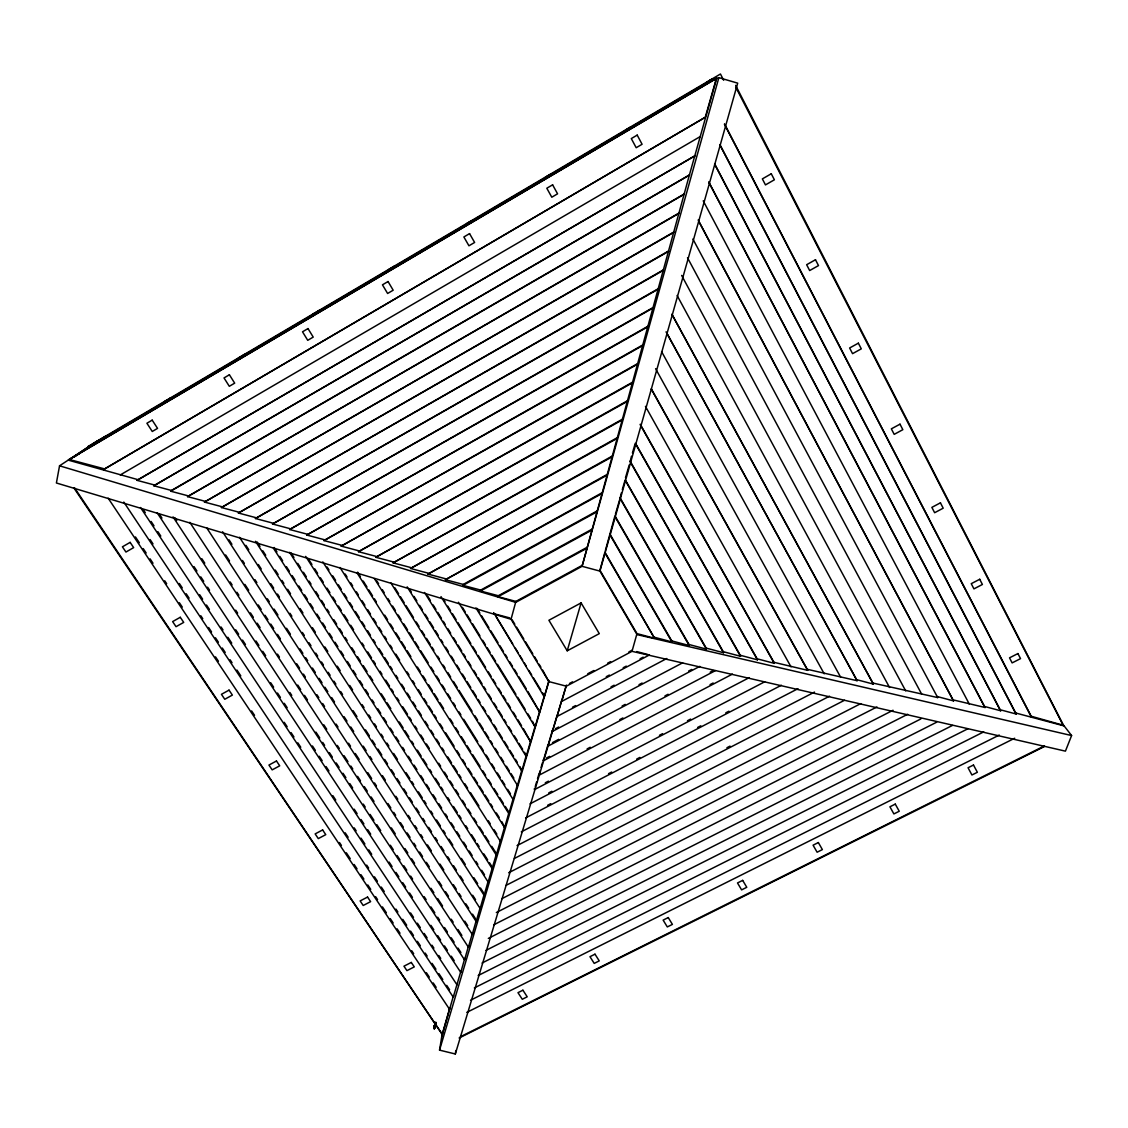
<?xml version="1.0" encoding="UTF-8"?>
<svg xmlns="http://www.w3.org/2000/svg" width="1128" height="1128" viewBox="0 0 1128 1128"><rect width="100%" height="100%" fill="white"/><g stroke="black" fill="none" stroke-linecap="round" stroke-linejoin="round"><path stroke-width="1.5" d="M735.653 85.375L1063.267 724.81L1071.6 735.555L1065.424 751.149L632.004 651.335L566.369 686.191L548.871 681.594L511.054 619.272L56.4 482.995L59.544 465.808L515.736 602.366L582.062 566.312L689.405 174.939L153.845 485.759L171.484 490.469L684.146 194.044M666.789 658.512L556.992 716.52L557.063 715.378L552.367 731.452L682.623 662.827M552.367 731.452L552.438 730.281L547.799 746.228L699.783 666.366M435.732 1022.377L434.012 1027.27L435.76 1022.264L435.281 1023.279M547.799 746.228L547.884 745.044L543.273 760.864L715.434 670.624M542.667 670.131L548.871 681.594L439.539 1050.126L455.317 1053.989L566.425 685.091L561.659 701.433L649.446 654.931M543.273 760.864L543.358 759.652M732.41 674.121L538.789 775.345L538.888 774.118L537.52 778.785M534.461 788.43L534.348 789.685L749.288 677.604M475.945 607.921L539.663 711.994L527.96 691.563M458.461 602.253L535.123 726.954L532.472 721.3M441.006 596.613L530.639 741.773L523.378 728.646M407.152 586.856L521.799 770.96L520.064 766.744M434.759 1027.862L434.209 1028.821L435.662 1024.675M390.767 582.753L517.442 785.328L517.583 784.087L513.127 799.555L374.411 578.622M513.127 799.555L513.282 798.286L508.855 813.64L357.167 573.052M435.746 1024.435L435.619 1023.533M508.855 813.64L509.01 812.357L505.274 806.435M339.965 567.469L504.639 827.6L501.974 821.833M322.805 561.913L500.451 841.403L500.62 840.078L496.306 855.08L305.688 556.386M496.306 855.08L496.475 853.741L491.752 846.324M435.577 1024.774L435.887 1023.251M492.386 867.263L492.203 868.63L289.558 552.325M273.469 548.293L488.142 882.04L488.325 880.658L484.109 895.322L255.506 541.299M484.109 895.322L484.307 893.926L480.133 908.477L239.503 537.28M480.133 908.477L480.331 907.053L476.185 921.505L222.583 531.796M434.632 1024.971L434.181 1026.734M476.185 921.505L476.383 920.067L472.265 934.407L206.664 527.791M472.265 934.407L472.477 932.969L468.402 947.196L189.814 522.32M455.317 1053.989L455.811 1050.577M468.402 947.196L468.613 945.729L464.553 959.857L173.021 516.892M464.553 959.857L464.778 958.377L460.76 972.392L157.215 512.916M433.97 1027.058L434.379 1027.566M460.76 972.392L460.985 970.912L453.259 997.138L123.812 502.073M457.221 983.32L456.995 984.829L140.506 507.501M453.259 997.138L453.498 995.615L441.767 1036.533M582.09 565.424L515.891 601.407L511.054 619.272L511.21 618.285M439.539 1050.126L442.021 1034.968L449.818 1007.797L449.564 1009.334L108.147 498.153M515.891 601.407L498.111 596.684L498.294 595.739L587.053 547.334M548.955 680.494L544.246 696.864L493.669 612.617M434.83 1026.099L434.266 1028.736M434.675 1028.003L434.252 1028.68L434.689 1027.89M498.294 595.739L480.514 591.001L480.725 590.085L592.045 529.187M480.725 590.085L462.959 585.347L463.199 584.431L597.036 510.998M599.927 570.218L636.982 633.612L654.55 638.279L604.918 552.142L599.927 570.218L599.941 571.106L737.698 83.148L718.874 77.649L582.062 566.312L599.941 571.106L637.066 634.613L1071.6 735.555M696.385 89.549L711.232 80.032L89.408 446.251L83.994 450.551M705.254 117.284L103.55 469.558L705.254 117.284L716.393 78.424L69.231 459.477L716.393 78.424M716.647 78.34L689.405 174.939M488.142 882.04L496.475 853.741M500.451 841.403L504.794 826.288M504.639 827.6L509.01 812.357M517.442 785.328L521.926 769.733M521.799 770.96L526.325 755.238L524.478 752.263M530.752 740.588L526.198 756.437L424.523 592.482M530.639 741.773L535.236 725.798M535.123 726.954L539.762 710.851M539.663 711.994L544.331 695.75L542.526 692.789M567.215 650.8L581.103 602.888L599.292 633.64L567.215 650.8L548.899 620.259L581.103 602.888M535.264 786.568L536.618 781.901M625.885 480.895L723.26 651.688L740.518 656.284L630.157 461.733L631.483 456.22M632.427 452.991L635.247 443.332L757.438 659.824L740.236 655.255L630.087 461.042M538.789 775.345L540.157 770.635M541.073 767.505L542.441 762.796M625.49 477.764L629.227 464.933M605.369 550.563L614.943 515.849L689.025 644.511L706.41 649.136L620.033 498.393L621.373 492.851M622.303 489.651L625.081 480.091L723.513 652.717L706.184 648.106L619.977 497.631M615.409 514.269L619.568 499.972M556.992 716.52L561.716 700.305M463.199 584.431L445.433 579.707L602.056 492.767M445.729 578.805L427.963 574.081L607.076 474.479M735.851 87.293L1062.858 724.698M428.287 573.193L410.536 568.456L612.123 456.135M410.888 567.581L393.136 562.858L617.171 437.749M393.531 561.998L375.793 557.274L622.247 419.306M434.449 1027.396L434.351 1028.214M376.216 556.414L358.478 551.691L627.323 400.821M434.407 1026.424L434.266 1025.634M358.93 550.845L341.206 546.121L632.427 382.279M341.699 545.289L323.976 540.58L637.531 363.681M324.497 539.748L306.788 535.039L642.65 345.041M550.704 174.177L545.374 177.209M307.338 534.221L289.642 529.511L647.796 326.344M290.22 528.708L272.525 523.998L652.943 307.606M273.145 523.209L255.45 518.499L658.103 288.81M256.098 517.724L238.417 513.014L663.292 269.959M239.108 512.239L221.426 507.529L668.481 251.065M222.145 506.782L204.478 502.073L673.698 232.114M205.211 501.325L187.558 496.616L678.915 213.107M188.334 495.897L170.68 491.188L171.484 490.469M471.856 220.623L466.893 223.429M137.038 480.345L694.876 155.847L137.038 480.345L154.677 485.054M137.912 479.654L68.23 460.125M394.377 266.25L395.068 265.729L389.075 269.38L389.78 268.845M318.237 311.102L319.196 310.426L313.02 314.176L313.993 313.485M239.488 357.364L238.276 358.196L244.607 354.361L243.408 355.179M169.834 398.508L171.273 397.549L164.801 401.483L166.253 400.51M59.544 465.808L97.586 440.893M69.668 459.589L89.408 446.251M97.502 441.118L99.179 440.019M105.567 436.198L92.552 444.037M73.912 457.178L79.679 453.385M87.913 446.575L720.454 74.011L723.668 80.271M121.598 428.02L126.153 425.341M646.33 119.032L649.361 117.242M652.407 115.451L672.119 103.847M675.15 102.056L679.705 99.377M682.736 97.6L685.768 95.809M688.799 94.019L693.353 91.34M120.273 474.944L700.178 136.601M153.845 485.759L689.603 175.052M170.68 491.188L684.343 194.199M187.558 496.616L679.098 213.305M204.478 502.073L673.853 232.34M221.426 507.529L668.636 251.332M238.417 513.014L663.433 270.269M255.45 518.499L658.244 289.149M272.525 523.998L653.07 307.986M289.642 529.511L647.909 326.767M306.788 535.039L642.763 345.506M323.976 540.58L637.616 364.175M341.206 546.121L632.498 382.801M358.478 551.691L627.394 401.385M375.793 557.274L622.303 419.912M393.136 562.858L617.227 438.383M410.536 568.456L612.166 456.812M427.963 574.081L607.118 475.184M445.433 579.707L602.07 493.514M462.959 585.347L597.05 511.788M480.514 591.001L592.045 530.005M498.111 596.684L587.053 548.194M569.471 683.469L572.516 681.848M587.744 673.754L593.85 670.525M607.555 663.236L610.601 661.614M628.888 651.913L631.934 650.292L632.004 651.335L636.982 633.612M606.286 676.687L609.36 675.066M623.206 667.734L626.28 666.112M640.112 658.78L643.186 657.145M572.488 707.214L575.576 705.592M611.08 686.825L614.168 685.204M555.54 728.66L558.628 727.024M639.026 684.654L642.114 683.032M552.523 742.605L558.698 739.348M622.106 706.029L625.194 704.394M688.602 671.075L691.69 669.454M546.474 758.016L549.604 756.38M619.765 719.593L622.882 717.958M664.984 695.891L668.1 694.256M710.203 672.175L713.319 670.54M587.124 748.893L590.24 747.272M710.048 684.611L713.15 682.99M545.317 782.761L548.434 781.154M548.772 792.885L551.888 791.264M659.443 735.301L662.559 733.679M687.488 720.707L690.618 719.086M529.963 803.883L764.671 681.805M547.616 805.293L550.746 803.672M608.57 773.653L611.7 772.031M636.714 759.059L639.844 757.424M697.668 727.419L700.798 725.798M725.812 712.811L728.942 711.19M525.606 817.941L781.38 685.246M521.305 831.858L797.99 688.672M517.033 845.633L814.515 692.084M726.925 747.723L730.042 746.116M514.382 858.478L829.545 696.188M508.643 872.79L844.505 700.276M506.063 885.367L860.777 703.618M501.96 898.635L876.95 706.946M496.334 912.552L893.052 710.259M493.881 924.763L907.673 714.264M488.325 938.425L920.815 718.959M485.956 950.396L936.663 722.202M482.051 963.03L952.441 725.445M478.173 975.551L968.12 728.66M474.338 987.945L983.729 731.875M470.531 1000.24L999.253 735.061M466.766 1012.408L1014.692 738.234M1062.703 725.092L1030.893 716.167L724.387 124.165M460.393 1036.773L1044.373 745.946M459.11 1038L1044.627 746.44M712.219 78.932L706.96 82.147M709.159 80.68L718.874 77.649M711.105 80.497L716.717 79.045M630.82 126.886L625.363 130.213M692.902 239.023L937.692 697.583L872.832 683.046L671.907 314.233M666.733 332.957L856.561 679.634L873.354 684.104L872.832 683.046M856.561 679.634L857.068 680.692L807.239 669.299L651.307 388.808M807.239 669.299L807.648 670.342L773.921 662.305L640.239 424.255M636.023 444.206L757.128 658.794L774.273 663.349L773.921 662.305M609.924 534.023L671.766 640.901L689.222 645.54L689.025 644.511M654.423 637.264L671.921 641.917L671.766 640.901M493.486 613.59L509.602 617.862M636.7 651.561L647.853 654.508M69.231 459.477L104.495 468.881M719.89 144.962L1015.454 712.938L1064.127 725.924M714.588 164.152L999.944 709.681L1016.243 714.038L720.115 144.962M709.315 183.3L984.335 706.41L1000.691 710.781L714.799 164.18M708.708 181.819L985.068 707.496L952.892 699.825L698.796 221.412M698.147 220.002L953.569 700.911L937.044 696.498L937.692 697.583M1030.893 716.167L1031.711 717.267L724.641 124.15M1015.454 712.938L1016.243 714.038M999.944 709.681L1000.691 710.781M74.476 487.733L442.5 1034.728L73.954 488.043M135.43 536.914L139.336 542.765M143.242 548.617L146.175 553.002M150.08 558.854L152.999 563.239M164.716 580.779L166.676 583.712M179.366 602.719L182.299 607.104M215.49 656.834L218.423 661.219M251.614 710.936L254.547 715.321M339.486 842.545L341.431 845.478M346.324 852.782L350.23 858.634M354.136 864.485L357.054 868.87M360.96 874.722L363.893 879.107M367.798 884.958L370.731 889.343M375.61 896.661L377.556 899.58M382.448 906.898L386.354 912.749M390.26 918.601L393.178 922.986M397.084 928.837L400.017 933.223M411.734 950.763L413.68 953.696M426.384 972.703L429.303 977.088M433.208 982.939L436.141 987.324M984.335 706.41L985.068 707.496M150.08 539.508L153.013 543.907M179.352 583.5L182.285 587.899M186.191 593.765L189.109 598.164M200.812 615.761L202.772 618.708M208.624 627.506L211.556 631.906M215.448 637.771L218.381 642.17M222.286 648.036L225.205 652.435M230.084 659.767L232.044 662.7M236.922 670.032L240.814 675.898M345.21 832.831L348.143 837.23M366.671 865.091L368.63 868.024M374.482 876.823L377.401 881.222M381.306 887.087L384.239 891.487M395.942 909.083L397.888 912.016M402.766 919.348L406.672 925.214M410.578 931.093L413.497 935.493M417.402 941.358L420.335 945.757M425.214 953.09L427.159 956.022M432.038 963.354L435.944 969.22M438.862 973.619L442.768 979.485M446.674 985.35L449.607 989.75M143.312 509.701L145.258 512.634M151.082 521.432L154 525.831M157.892 531.697L160.81 536.082M199.684 594.738L202.603 599.137M206.48 605.003L209.399 609.402M221.06 626.999L223.006 629.932M227.87 637.264L231.748 643.129M284.228 722.315L287.147 726.714M291.038 732.58L293.957 736.979M297.834 742.844L300.753 747.244M332.83 795.635L335.749 800.034M354.206 827.881L356.152 830.814M361.016 838.146L364.894 844.012M368.786 849.877L371.704 854.277M410.578 912.933L413.497 917.332M417.374 923.197L420.293 927.597M424.184 933.462L427.103 937.861M431.954 945.193L433.899 948.126M438.764 955.458L440.71 958.391M159.048 513.663L161.953 518.076M193.988 566.594L196.906 571.008M200.784 576.887L203.703 581.301M207.58 587.18L209.526 590.113M235.738 629.819L238.657 634.218M242.534 640.098L245.453 644.511M270.692 682.736L273.611 687.149M277.488 693.029L280.407 697.442M284.284 703.322L287.203 707.735M312.442 745.96L315.361 750.374M319.238 756.254L322.157 760.667M326.034 766.546L328.953 770.96M354.192 809.185L357.097 813.598M360.988 819.478L363.893 823.877M367.784 829.771L370.689 834.17M389.146 862.102L392.05 866.515M395.942 872.395L398.847 876.808M402.738 882.688L405.643 887.101M409.534 892.981L412.439 897.394M430.896 925.327L433.801 929.74M437.692 935.62L440.597 940.033M444.488 945.913L447.393 950.326M451.285 956.206L454.189 960.619M174.798 517.597L176.729 520.544M201.856 558.741L204.76 563.154M235.696 610.163L237.627 613.11M255.986 641.014L258.89 645.428M262.753 651.307L265.658 655.706M289.825 692.437L291.757 695.384M315.925 732.114L319.788 737.994M322.693 742.393L324.624 745.34M329.447 752.686L332.351 757.085M336.214 762.965L339.119 767.378M342.982 773.258L345.887 777.657M349.75 783.537L352.655 787.95M363.286 804.109L365.218 807.042M370.054 814.388L373.918 820.267M376.822 824.681L380.686 830.546M390.358 845.239L393.249 849.652M397.112 855.532L400.017 859.931M403.88 865.81L406.785 870.224M410.648 876.103L412.58 879.036M424.184 896.675L426.116 899.608M430.952 906.954L434.816 912.834M437.72 917.233L439.652 920.18M444.488 927.526L447.379 931.925M451.256 937.805L454.147 942.218M458.01 948.098L460.915 952.497M230.182 581.963L232.114 584.91M236.936 592.27L238.868 595.217M250.458 612.885L253.349 617.312M257.212 623.206L260.103 627.619M277.488 654.127L279.42 657.074M297.75 685.048L300.654 689.476M304.518 695.37L307.408 699.783M323.821 724.825L326.711 729.238M337.328 745.439L339.26 748.386M344.082 755.746L347.946 761.64M350.85 766.053L352.782 769M357.604 776.36L360.495 780.787M364.358 786.667L367.263 791.095M371.112 796.988L374.017 801.402M391.388 827.91L395.251 833.803M404.91 848.524L407.8 852.951M411.664 858.845L414.554 863.258M430.966 888.286L433.857 892.713M437.72 898.607L442.557 905.967M451.242 919.221L453.174 922.168M457.996 929.528L461.86 935.422M225.642 554.962L229.492 560.842M244.861 584.374L248.696 590.254M258.298 604.961L261.188 609.374M265.024 615.268L267.914 619.667M270.791 624.08L273.667 628.493M277.516 634.387L280.393 638.8M296.72 663.8L299.597 668.213M303.446 674.093L305.364 677.04M316.897 694.693L318.815 697.626M322.65 703.505L324.568 706.452M336.102 724.105L338.019 727.038M348.58 743.225L350.512 746.172M355.306 753.518L359.155 759.398M367.798 772.638L371.634 778.517M374.51 782.931L376.442 785.878M387.961 803.531L390.838 807.944M393.728 812.357L395.646 815.29M400.454 822.65L403.33 827.064M407.166 832.943L410.056 837.357M413.891 843.236L415.809 846.183M419.658 852.063L422.535 856.476M426.384 862.356L429.26 866.769M438.862 881.476L441.753 885.889M445.588 891.783L448.465 896.196M464.792 921.195L467.683 925.609M229.054 539.847L231.917 544.274M242.464 560.489L244.381 563.436M254.928 579.637L256.846 582.584M267.392 598.799L269.31 601.746M274.104 609.12L277.939 615.014M286.568 628.268L290.404 634.176M299.992 648.91L302.868 653.323M305.744 657.751L307.662 660.698M312.456 668.058L315.332 672.485M319.168 678.379L322.044 682.807M324.92 687.22L327.797 691.647M331.632 697.541L334.508 701.954M344.082 716.703L346.959 721.116M350.794 727.01L353.67 731.438M363.258 746.172L366.135 750.599M369.97 756.493L371.887 759.44M382.434 775.641L385.311 780.068M395.857 796.283L397.775 799.23M408.322 815.431L410.239 818.378M415.034 825.752L416.951 828.699M420.786 834.593L422.704 837.54M427.498 844.914L431.333 850.808M439.962 864.076L443.797 869.97M453.371 884.705L456.248 889.118M459.124 893.545L461.042 896.492M465.836 903.866L468.712 908.28M472.547 914.173L475.424 918.601M245.932 545.346L248.794 549.773M258.368 564.536L261.231 568.963M270.805 583.726L273.681 588.153M277.502 594.061L279.42 597.022M289.938 613.265L291.856 616.212M302.374 632.456L304.292 635.402M309.072 642.791L310.99 645.738M315.769 653.126L317.687 656.073M321.508 661.981L323.426 664.928M328.206 672.316L330.123 675.263M333.944 681.171L335.862 684.132M340.642 691.506L342.559 694.453M353.078 710.696L356.913 716.604M365.514 729.886L369.349 735.794M372.212 740.222L375.088 744.663M377.965 749.091L381.786 754.999M384.648 759.426L387.524 763.853M391.346 769.761L394.222 774.189M397.098 778.616L399.961 783.043M403.796 788.951L406.658 793.379M409.534 797.806L412.397 802.234M416.232 808.141L419.094 812.569M422.929 818.477L424.833 821.424M428.668 827.332L431.531 831.759M435.366 837.667L437.269 840.628M441.104 846.522L443.967 850.963M447.802 856.857L449.705 859.818M453.541 865.726L456.403 870.153M460.238 876.061L463.1 880.489M472.674 895.251L475.551 899.679M257.113 541.976L259.99 546.417M262.852 550.845L265.714 555.286M275.26 570.077L278.123 574.505M281.944 580.426L283.847 583.387M287.668 589.295L290.531 593.737M300.076 608.528L302.938 612.955M312.484 627.746L315.346 632.188M324.892 646.964L327.754 651.406M337.3 666.197L340.162 670.624M349.708 685.415L352.57 689.857M362.116 704.633L364.034 707.594M368.8 714.997L370.717 717.944M374.538 723.866L376.442 726.827M381.208 734.215L383.125 737.176M386.946 743.084L388.85 746.045M393.63 753.433L397.437 759.355M406.038 772.666L409.845 778.574M411.762 781.535L413.666 784.496M418.446 791.884L422.267 797.806M424.17 800.753L426.074 803.714M430.854 811.117L432.757 814.063M436.578 819.985L440.399 825.893M443.262 830.335L445.165 833.296M448.986 839.204L452.807 845.126M461.394 858.436L465.215 864.344M473.802 877.654L477.623 883.576M480.486 888.004L483.348 892.445M274.09 547.475L276.938 551.916M279.8 556.358L282.663 560.799M286.47 566.721L289.318 571.177M292.18 575.618L295.042 580.06M298.849 585.982L301.698 590.423M304.56 594.865L307.408 599.306M310.271 603.748L313.133 608.189M316.94 614.111L319.788 618.553M322.65 622.994L325.498 627.436M329.32 633.358L332.168 637.799M335.03 642.255L337.878 646.696M340.741 651.138L343.603 655.579M347.41 661.501L350.258 665.943M353.12 670.385L355.969 674.826M359.79 680.748L362.638 685.189M365.5 689.631L368.348 694.072M372.155 699.994L374.059 702.956M377.88 708.877L380.728 713.333M383.591 717.775L386.439 722.216M390.246 728.138L393.108 732.58M395.97 737.021L398.819 741.463M402.625 747.385L404.529 750.346M408.35 756.268L411.198 760.709M414.061 765.151L416.909 769.592M420.716 775.514L423.578 779.956M426.44 784.411L429.289 788.853M433.096 794.775L435.958 799.216M438.806 803.658L441.668 808.099M445.475 814.021L447.379 816.982M451.186 822.904L454.048 827.346M456.911 831.787L459.759 836.229M463.566 842.151L466.428 846.592M469.276 851.034L472.139 855.489M475.945 861.411L477.849 864.372M481.656 870.294L484.518 874.736M291.094 552.988L293.943 557.429M297.736 563.365L300.584 567.807M303.432 572.263L306.28 576.704M309.128 581.16L311.032 584.121M315.784 591.537L318.632 595.979M321.48 600.42L324.328 604.876M327.176 609.317L329.08 612.293M333.817 619.695L336.666 624.151M339.514 628.592L342.362 633.034M345.21 637.489L347.114 640.45M351.865 647.867L354.714 652.308M357.562 656.764L360.41 661.205M363.258 665.647L367.051 671.583M369.899 676.024L372.748 680.48M381.292 693.819L385.099 699.755M386.989 702.716L390.796 708.638M399.34 721.99L403.133 727.912M405.037 730.874L408.829 736.81M411.678 741.251L413.581 744.226M417.374 750.148L421.167 756.084M423.07 759.045L426.863 764.981M429.712 769.423L431.615 772.384M435.408 778.32L439.215 784.242M441.104 787.217L443.008 790.178M447.76 797.595L449.663 800.556M453.456 806.478L457.249 812.414M459.152 815.375L461.056 818.336M465.793 825.752L467.697 828.713M471.49 834.649L475.297 840.586M477.186 843.547L479.09 846.508M483.841 853.924L487.634 859.846M489.538 862.821L491.427 865.782M309.086 559.996L311.92 564.451M314.768 568.893L317.602 573.348M320.437 577.79L323.285 582.245M327.064 588.181L329.912 592.637M332.746 597.079L335.58 601.534M338.428 605.99L341.262 610.431M344.096 614.887L347.889 620.823M350.723 625.264L353.572 629.72M362.088 643.073L363.977 646.034M367.77 651.97L371.549 657.906M373.439 660.881L375.342 663.842M380.065 671.259L381.955 674.234M385.748 680.156L389.527 686.092M391.43 689.067L393.319 692.028M397.098 697.964L399.002 700.925M402.781 706.861L407.518 714.278M409.408 717.253L411.297 720.214M415.09 726.15L416.979 729.125M420.758 735.047L423.606 739.503M426.44 743.958L429.289 748.4M438.75 763.247L440.639 766.208M444.432 772.144L447.266 776.6M450.1 781.041L452.948 785.497M455.782 789.938L458.617 794.394M462.409 800.33L465.244 804.786M468.092 809.227L470.926 813.683M473.76 818.138L476.608 822.58M479.442 827.035L483.235 832.972M485.125 835.933L488.903 841.869M327.106 567.003L328.995 569.978M332.76 575.914L335.594 580.37M338.414 584.826L341.248 589.267M344.082 593.723L346.902 598.178M349.736 602.634L352.57 607.076M355.39 611.531L359.169 617.467M361.989 621.923L364.823 626.378M367.657 630.82L370.477 635.275M373.312 639.731L375.201 642.692M378.966 648.628L382.744 654.564M384.634 657.539L388.399 663.476M390.288 666.436L392.177 669.412M395.942 675.348L397.831 678.309M401.596 684.259L404.43 688.7M407.264 693.156L410.084 697.612M412.918 702.067L415.753 706.509M418.573 710.964L421.407 715.42M425.171 721.356L428.005 725.812M430.84 730.253L433.66 734.709M436.494 739.164L439.328 743.62M442.148 748.061L444.037 751.036M447.802 756.973L451.581 762.909M453.47 765.87L457.235 771.806M459.124 774.781L461.014 777.756M464.778 783.692L467.612 788.134M470.446 792.589L478.935 805.942M488.353 820.789L490.243 823.75M494.022 829.686L496.842 834.142M345.154 574.039L347.029 577M350.794 582.936L352.669 585.897M356.42 591.833L358.295 594.808M362.06 600.745L364.88 605.2M367.686 609.642L370.506 614.097M373.326 618.553L376.146 622.994M378.966 627.45L381.772 631.906M384.592 636.361L386.467 639.322M390.232 645.258L392.107 648.219M395.857 654.155L399.622 660.091M407.137 671.964L409.013 674.939M412.763 680.875L414.639 683.836M418.403 689.772L421.223 694.228M424.029 698.683L426.849 703.125M428.725 706.1L432.489 712.036M434.365 714.997L436.24 717.972M440.005 723.908L442.81 728.35M445.63 732.805L454.09 746.158M456.896 750.614L459.716 755.069M462.536 759.511L465.356 763.966M468.176 768.422L471.927 774.358M473.802 777.319L477.567 783.255M479.442 786.23L483.193 792.166M485.068 795.127L488.833 801.063M490.708 804.024L492.584 806.999M496.348 812.935L499.154 817.391M357.618 572.164L360.424 576.619M363.23 581.061L366.967 586.997M368.842 589.958L372.578 595.894M374.44 598.855L376.315 601.816M384.719 615.169L387.524 619.61M390.33 624.052L393.136 628.507M395.942 632.949L399.679 638.885M401.54 641.846L405.276 647.782M407.152 650.743L410.888 656.679M417.43 667.057L420.236 671.498M423.042 675.954L425.848 680.395M428.64 684.851L432.376 690.773M434.252 693.748L437.988 699.67M439.864 702.645L443.6 708.567M450.142 718.945L452.948 723.4M455.74 727.842L458.546 732.298M461.352 736.739L465.089 742.675M466.964 745.636L470.7 751.572M472.561 754.533L480.049 766.391M482.854 770.847L485.646 775.288M488.452 779.744L491.258 784.186M494.064 788.641L497.8 794.563M499.676 797.538L503.412 803.46M376.71 580.737L378.585 583.712M382.321 589.676L384.197 592.651M387.933 598.615L389.809 601.591M392.614 606.06L395.42 610.53M398.226 615.014L401.032 619.484M403.838 623.953L407.575 629.903M409.45 632.893L413.186 638.843M415.062 641.832L418.798 647.796M420.673 650.771L428.161 662.686M430.966 667.156L433.772 671.625M436.578 676.095L439.384 680.579M442.19 685.048L444.996 689.518M447.802 693.988L450.608 698.458M453.414 702.927L455.289 705.902M459.025 711.867L460.901 714.842M463.707 719.311L477.736 741.674M480.542 746.144L483.348 750.614M486.154 755.083L488.96 759.553M491.766 764.023L494.572 768.492M497.377 772.962L500.183 777.432M502.045 780.407L504.851 784.876M507.656 789.346L510.476 793.816M394.87 587.787L398.593 593.737M400.44 596.712L404.162 602.662M406.024 605.637L413.468 617.524M416.246 621.993L419.038 626.449M421.83 630.919L424.621 635.374M426.483 638.349L430.191 644.299M432.052 647.275L433.913 650.25M437.636 656.2L439.497 659.161M443.205 665.111L445.066 668.086M447.858 672.556L450.65 677.011M453.442 681.467L457.15 687.417M459.011 690.392L472.026 711.218M474.817 715.674L477.609 720.143M479.471 723.119L483.179 729.055M485.04 732.03L488.762 737.98M490.624 740.955L492.485 743.93M495.262 748.4L498.054 752.855M500.846 757.311L503.638 761.781M506.43 766.236L509.207 770.706M511.069 773.667L513.86 778.137M409.379 588.943L411.241 591.932M414.032 596.416L416.824 600.886M419.616 605.369L422.394 609.853M425.185 614.337L427.977 618.821M429.839 621.81L433.561 627.788M435.422 630.778L438.214 635.261M441.006 639.745L442.867 642.734M445.659 647.218L448.45 651.688M451.228 656.172L454.02 660.655M456.812 665.139L459.604 669.623M462.395 674.107L465.187 678.591M467.048 681.58L470.771 687.558M472.632 690.548L476.354 696.512M478.216 699.501L480.077 702.49M482.854 706.974L485.646 711.458M488.438 715.942L491.23 720.425M494.022 724.909L496.813 729.393M498.675 732.382L502.397 738.361M504.258 741.35L507.981 747.314M509.828 750.303L513.55 756.282M515.411 759.271L517.273 762.26M952.892 699.825L953.569 700.911M427.611 596.021L430.388 600.477M433.152 604.946L435.916 609.402M437.763 612.377L441.457 618.341M443.29 621.316L445.137 624.292M447.915 628.747L450.678 633.217M453.442 637.687L456.205 642.142M458.053 645.117L461.747 651.067M463.594 654.043L465.441 657.018M468.205 661.487L470.968 665.957M473.732 670.413L476.509 674.882M478.357 677.857L482.037 683.808M483.884 686.783L485.731 689.758M488.494 694.228L491.258 698.683M494.036 703.153L496.799 707.623M498.646 710.598L502.341 716.548M504.174 719.523L506.021 722.498M508.784 726.968L511.562 731.423M514.326 735.893L517.089 740.349M518.936 743.338L522.631 749.288M443.149 598.672L444.996 601.661M447.76 606.145L450.523 610.615M452.37 613.604L456.05 619.582M457.897 622.571L470.813 643.482M472.66 646.471L476.34 652.449M478.187 655.438L485.562 667.395M488.339 671.865L491.103 676.349M492.95 679.338L495.714 683.822M498.477 688.306L501.241 692.789M503.088 695.779L505.852 700.262M507.699 703.237L510.462 707.721M513.226 712.205L516.004 716.689M517.837 719.678L521.531 725.656M462.409 607.315L465.173 611.813M467.02 614.816L470.7 620.809M472.547 623.812L479.922 635.811M482.685 640.309L485.449 644.807M487.296 647.81L490.06 652.308M491.907 655.312L495.601 661.304M497.434 664.307L515.877 694.298M517.724 697.301L525.098 709.3M527.862 713.798L530.625 718.296M477.088 608.443L479.809 612.899M481.628 615.86L488.889 627.732M490.708 630.707L497.984 642.579M499.789 645.554L503.426 651.49M505.245 654.451L507.064 657.427M509.786 661.868L512.507 666.324M514.326 669.299L517.047 673.754M518.866 676.715L526.141 688.588M496.39 617.072L512.676 643.792M515.383 648.247L518.104 652.703M519.909 655.664L522.631 660.12M524.435 663.095L526.24 666.056M528.961 670.511L531.669 674.967M533.474 677.942L540.721 689.814M512.112 619.765L514.805 624.207M516.61 627.182L523.801 639.026M525.592 641.987L532.783 653.831M534.573 656.806L537.28 661.248M539.071 664.209L540.876 667.17M604.946 553.002L654.55 638.279M609.952 534.855L671.921 641.917M614.986 516.638L689.222 645.54M640.337 424.875L774.273 663.349M645.456 406.376L791.01 666.859M651.378 389.259L807.648 670.342M655.594 368.701L824.215 673.811M661.586 351.626L840.684 677.265M666.042 331.843L857.068 680.692M672.02 314.557L873.354 684.104M677.096 295.466L889.569 687.502M681.636 275.415L905.699 690.886M687.502 257.762L921.731 694.242M703.223 200.826L969.361 704.21M757.128 658.794L757.438 659.824M740.236 655.255L740.518 656.284M723.26 651.688L723.513 652.717M706.184 648.106L706.41 649.136M152.195 420.138L146.908 423.24L152.266 431.474L157.553 428.372L152.195 420.138M229.393 374.764L224.021 377.936L229.308 386.298L234.68 383.153L229.393 374.764M308 328.572L302.515 331.801L307.732 340.318L313.217 337.103L308 328.572M388.046 281.535L382.462 284.82L387.609 293.477L393.178 290.22L388.046 281.535M469.558 233.623L463.876 236.965L468.938 245.791L474.62 242.464L469.558 233.623M552.607 184.823L546.812 188.235L551.789 197.217L557.57 193.819L552.607 184.823M637.207 135.106L631.299 138.575L636.192 147.726L642.086 144.271L637.207 135.106M130.143 542.371L122.416 546.812L125.941 552.043L133.654 547.616L130.143 542.371M771.284 173.768L762.359 178.887L765.461 184.907L774.386 179.789L771.284 173.768M180.283 617.284L172.626 621.598L176.038 626.689L183.709 622.388L180.283 617.284M815.488 259.736L806.647 264.713L809.664 270.551L818.491 265.588L815.488 259.736M229.04 690.124L221.441 694.312L224.768 699.275L232.368 695.088L229.04 690.124M858.366 343.166L849.624 347.988L852.556 353.656L861.284 348.848L858.366 343.166M276.473 760.991L268.929 765.066L272.172 769.874L279.702 765.813L276.473 760.991M900.003 424.17L891.346 428.837L894.194 434.351L902.837 429.683L900.003 424.17M322.622 829.94L315.149 833.902L318.293 838.597L325.766 834.649L322.622 829.94M940.442 502.834L931.869 507.374L934.633 512.718L943.191 508.192L940.442 502.834M367.545 897.07L360.142 900.919L363.202 905.488L370.618 901.653L367.545 897.07M979.724 579.27L971.25 583.669L973.929 588.872L982.403 584.473L979.724 579.27M411.297 962.438L403.951 966.188L406.94 970.63L414.286 966.893L411.297 962.438M1017.921 653.563L1009.532 657.836L1012.126 662.897L1020.53 658.625L1017.921 653.563M522.913 990.201L517.978 992.668L522.278 999.267L527.213 996.799L522.913 990.201M594.992 954.175L589.972 956.685L594.216 963.397L599.236 960.887L594.992 954.175M668.241 917.572L663.137 920.124L667.311 926.934L672.415 924.396L668.241 917.572M742.675 880.376L737.5 882.956L741.604 889.879L746.778 887.299L742.675 880.376M818.35 842.56L813.076 845.182L817.109 852.218L822.382 849.595L818.35 842.56M895.279 804.109L889.921 806.788L893.884 813.922L899.242 811.258L895.279 804.109M973.492 765.024L968.05 767.745L971.927 774.992L977.37 772.285L973.492 765.024"/></g></svg>
